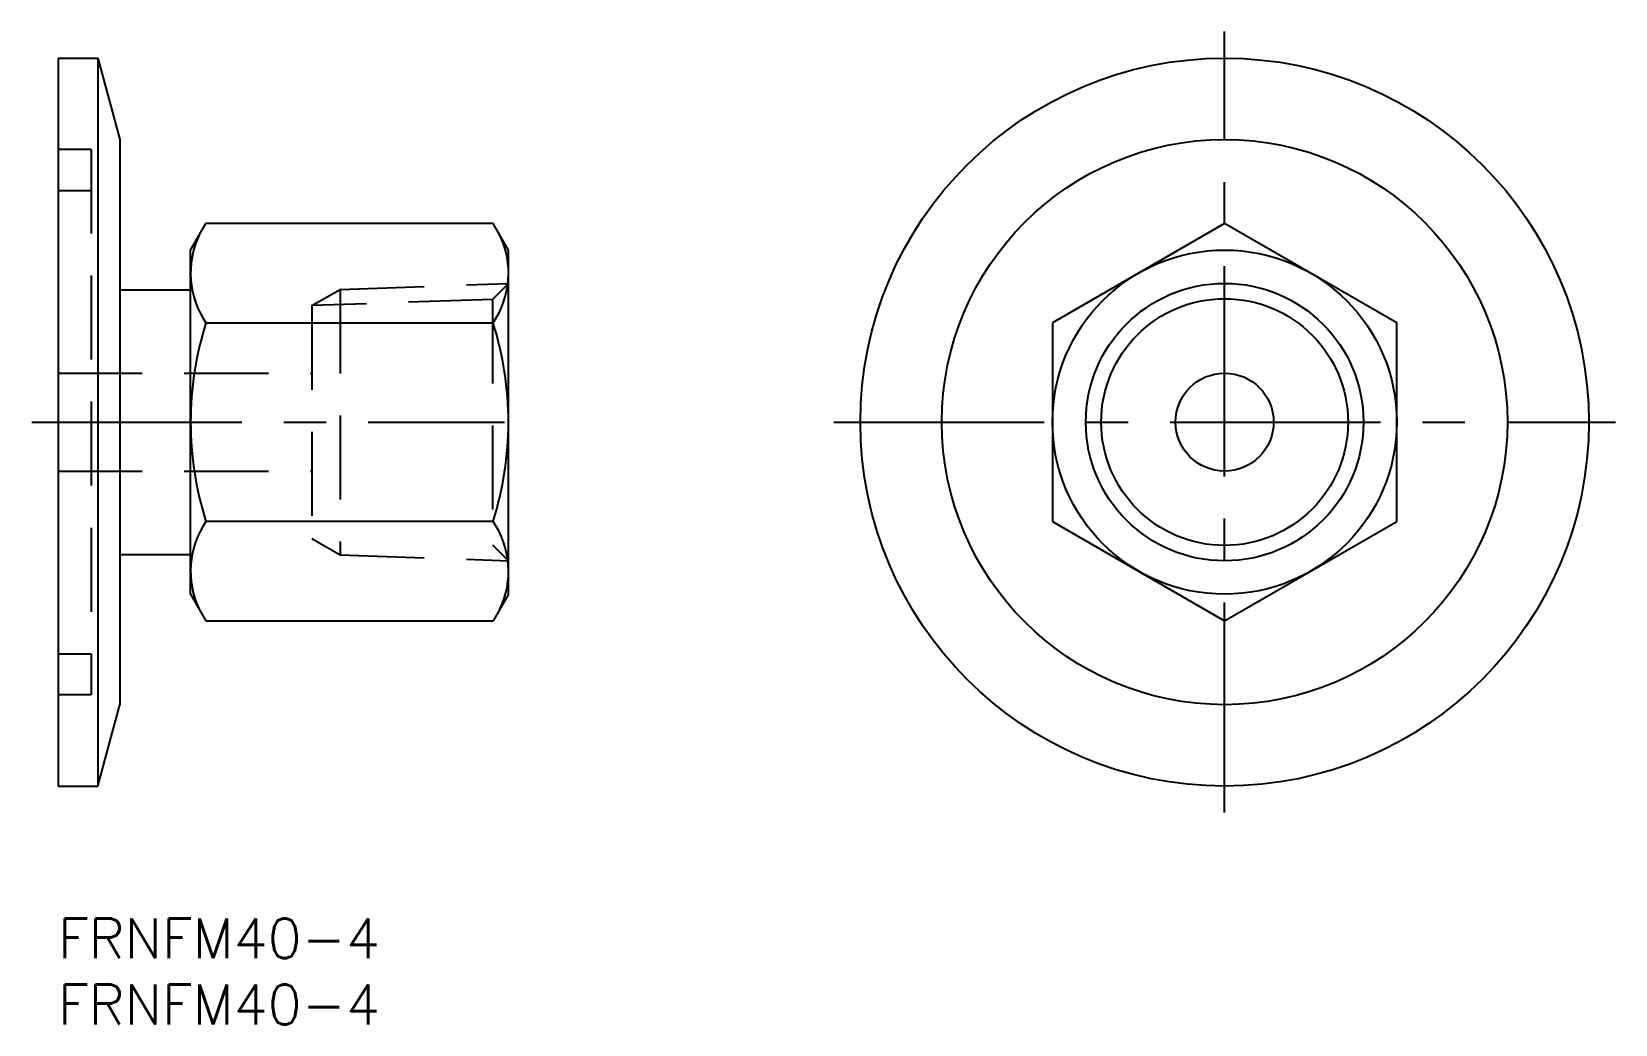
# Model space of a CAD drawing. Extents: x -2 to 118, y -8 to 67.
import ezdxf

# ---------------------------------------------------------------- set-up
doc = ezdxf.new("R2010")
doc.units = 0
doc.header["$LTSCALE"] = 0.5
doc.linetypes.add('CENTER', pattern=[50.8, 31.75, -6.35, 6.35, -6.35])
doc.linetypes.add('DASHED', pattern=[19.05, 12.7, -6.35])
for name, color, linetype in [('MSM_CENTER', 1, 'CENTER'), ('MSM_CONTINUOUS', 7, 'CONTINUOUS'), ('MSM_DASHED', 4, 'DASHED'), ('MSM_NARROW', 5, 'CONTINUOUS'), ('MSM_PART_NUMBER', 7, 'CONTINUOUS')]:
    doc.layers.add(name, color=color, linetype=linetype)
doc.styles.get("Standard").update_dxf_attribs({"font": 'txt.shx', "height": 3, "bigfont": 'bigfont.shx'})

# ---------------------------------------------------------------- blocks, each defined once
blk = doc.blocks.new('*U4')
at = {"layer": 'MSM_PART_NUMBER'}
blk.add_text('FRNFM40-4', height=3, dxfattribs=at).set_placement((0, -3))
blk = doc.blocks.new('*U5')
at = {"layer": 'MSM_PART_NUMBER'}
blk.add_text('FRNFM40-4', height=3, dxfattribs=at).set_placement((0, -8))

msp = doc.modelspace()

# ---------------------------------------------------------------- linework, layer by layer
at = {"layer": 'MSM_CENTER'}
for p, q in [((88.07, 8), (88.07, 67)), ((-2, 37.5), (33.69, 37.5)), ((58.57, 37.5), (117.57, 37.5))]:
    msp.add_line(p, q, dxfattribs=at)
at = {"layer": 'MSM_CONTINUOUS'}
for p, q in [((0, 65), (0, 10)), ((0, 65), (3, 65)), ((3, 65), (3, 10)), ((3, 65), (4.65, 58.85)), ((4.65, 58.85), (4.65, 16.15)), ((10, 50.5), (11.16, 52.51)), ((32.84, 52.51), (11.16, 52.51)), ((34, 50.5), (32.84, 52.51)), ((88.07, 52.51), (75.07, 45.01)), ((101.07, 45.01), (88.07, 52.51)), ((10, 24.5), (10, 50.5)), ((34, 24.5), (34, 50.5)), ((4.65, 47.5), (10, 47.5)), ((11.16, 45.01), (32.84, 45.01)), ((75.07, 45.01), (75.07, 29.99)), ((101.07, 29.99), (101.07, 45.01)), ((32.84, 29.99), (11.16, 29.99)), ((75.07, 29.99), (88.07, 22.49)), ((88.07, 22.49), (101.07, 29.99)), ((4.65, 27.5), (10, 27.5)), ((10, 24.5), (11.16, 22.49)), ((34, 24.5), (32.84, 22.49)), ((11.16, 22.49), (32.84, 22.49)), ((3, 10), (4.65, 16.15)), ((0, 10), (3, 10))]:
    msp.add_line(p, q, dxfattribs=at)
for radius in [27.5, 21.35, 13, 9.32, 3.7]:
    msp.add_circle((88.07, 37.5), radius, dxfattribs=at)
for centre, radius, start, end in [((16.65, 48.76), 6.65, 154.3842, 214.3842), ((27.35, 48.76), 6.65, 325.6158, 25.6158), ((34.84, 37.5), 24.84, 162.412, 197.588), ((9.16, 37.5), 24.84, 342.412, 17.588), ((16.65, 26.24), 6.65, 145.6158, 205.6158), ((27.35, 26.24), 6.65, 334.3842, 34.3842)]:
    msp.add_arc(centre, radius, start, end, dxfattribs=at)
at = {"layer": 'MSM_DASHED'}
for p, q in [((2.5, 58.1), (0, 58.1)), ((2.5, 58.1), (2.5, 16.9)), ((0, 55), (2.5, 55)), ((21.3, 47.53), (34, 47.98)), ((32.8, 46.77), (34, 47.98)), ((19.16, 46.3), (21.3, 47.53)), ((32.8, 46.77), (19.16, 46.3)), ((21.3, 47.53), (21.3, 27.47)), ((32.8, 46.77), (32.8, 28.23)), ((19.16, 46.3), (19.16, 28.7)), ((0, 41.2), (19.16, 41.2)), ((0, 33.8), (19.16, 33.8)), ((19.16, 28.7), (21.3, 27.47)), ((32.8, 28.23), (34, 27.02)), ((21.3, 27.47), (34, 27.02)), ((0, 20), (2.5, 20)), ((2.5, 16.9), (0, 16.9))]:
    msp.add_line(p, q, dxfattribs=at)
at = {"layer": 'MSM_NARROW'}
msp.add_circle((88.07, 37.5), 10.48, dxfattribs=at)

# ---------------------------------------------------------------- block references
at = {"layer": 'MSM_CONTINUOUS'}
for name in ['*U4', '*U5']:
    msp.add_blockref(name, (0, 0), dxfattribs=at)

doc.saveas('drawing.dxf')
